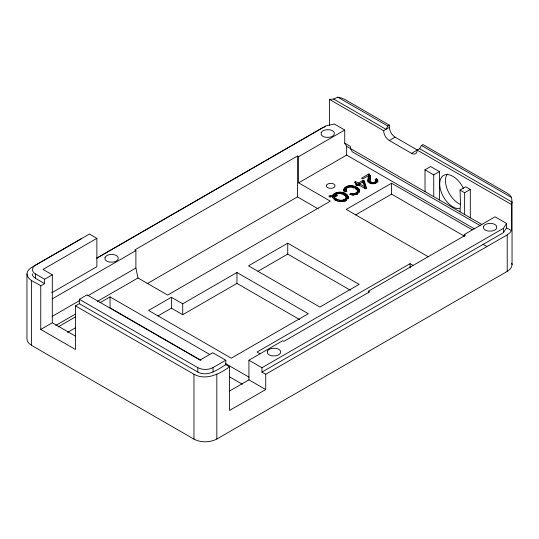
<?xml version="1.0" encoding="UTF-8"?>
<svg xmlns="http://www.w3.org/2000/svg" width="539" height="539" viewBox="0 0 539 539"><rect width="100%" height="100%" fill="white"/><g stroke="black" fill="none" stroke-linecap="round" stroke-linejoin="round"><path stroke-width="0.81" d="M96.872 238.353L43.019 269.446L52.31 274.809L44.629 279.242L44.622 283.608L35.426 278.299L35.433 273.933C31.43 272.276 31.633 266.731 35.567 265.134L89.407 234.047L96.872 238.353L96.879 266.697L51.751 292.751M79.348 303.673L197.813 372.038C207.609 377.381 217.796 369.552 225.794 364.627L225.794 360.247L212.77 352.735L200.03 360.086L87.042 294.853L79.348 299.293L79.348 303.673L75.5 305.889L75.5 349.494L40.755 329.437L40.775 285.825L44.622 283.608M40.755 329.437L52.296 322.773L52.31 274.809M197.813 372.038L197.813 367.665L79.348 299.293M213.053 371.957L213.053 367.585L225.794 360.247M257.938 271.285L287.738 254.078L287.738 243.177L359.115 284.383L319.87 307.048L248.486 265.835L287.738 243.177M147.107 283.703L297.447 196.903L297.447 156.02L298.579 156.681L344.731 130.034L344.731 143.111L346.651 146.365L481.853 224.46M330.562 197.133L330.562 195.677L332.57 195.455C336.127 190.119 348.255 191.291 348.389 198.467M332.327 197.847L332.327 196.398L329.396 196.89L328.803 196.048L330.562 195.677M332.57 195.455L332.57 197.638L335.393 195.259L335.393 193.077M332.9 197.099L332.9 194.916M333.351 196.587L333.351 194.404M333.924 196.108L333.924 193.925M334.288 196.209L334.793 199.814L334.288 196.209L337.454 195.61L336.74 194.788L334.645 195.259C338.148 191.23 348.127 193.723 346.355 199.989L346.281 198.729M334.382 199.107L334.382 196.924M334.645 196.715L334.611 193.481M335.514 200.508L335.514 198.332L334.793 197.631M335.736 196.526L335.736 195.071M336.235 194.202L336.235 192.753M336.552 200.474L336.552 199.019L335.514 198.332M336.74 196.236L336.74 194.788M337.131 193.952L337.131 192.497M337.933 201.141L337.933 199.686L336.552 199.019M338.081 193.77L338.081 192.315M339.065 193.669L339.065 192.214M339.375 201.573L339.375 200.117L337.933 199.686M340.048 193.649L340.048 192.194M340.837 201.761L340.837 200.313L339.375 200.117M341.039 193.71L341.039 192.261M342.029 194.586L342.029 192.403M342.285 201.701L342.285 200.245L345.553 198.925L346.442 197.193M343.006 194.087L343.006 192.632M343.646 201.404L343.646 199.949M343.794 191.345C343.579 183.907 355.309 184.527 358.88 188.94C361.554 193.784 353.099 196.014 349.663 194.343L350.774 193.306C353.126 194.202 357.593 193.602 357.62 190.496C356.481 185.685 343.336 185.409 346.772 191.19L344.926 191.823L343.97 190.523L343.821 189.263M343.936 195.111L343.936 192.928M344.037 188.657L344.037 190.833L345.809 189.196M344.441 190.26L344.441 188.077M344.832 201.606L344.832 199.423M344.825 195.482L344.825 193.299M345.034 189.708L345.034 187.532M345.553 201.108L345.553 198.925M345.674 193.744L345.674 195.92L348.275 198.621L348.275 196.439M345.849 197.362L345.849 195.906M345.816 191.931L345.809 187.013M345.977 191.675L345.95 188.852M346.058 200.569L346.058 198.392M346.233 188.434L345.809 191.473M346.442 196.412L346.442 194.229M346.718 188.724L346.718 186.541M347.082 196.93L347.082 194.747M347.608 197.469L347.608 195.293M347.628 187.626L347.628 186.177M348.005 198.042L348.005 195.859M348.551 187.363L348.551 185.908M349.474 187.195L349.474 185.746M350.411 187.127L350.411 185.672M350.774 194.761L350.774 193.306M351.367 187.141L351.367 185.685M352.297 195.091L352.297 193.642M352.331 187.242L352.331 185.793M353.005 195.152L353.005 193.696M353.314 188.158L353.314 185.982M353.672 195.131L353.672 193.683M354.918 194.896L354.918 193.44M355.201 186.555L355.201 188.738L358.354 190.577L359.506 192.241L359.506 190.065M355.639 183.738L355.639 181.562L358.307 183.098L363.138 180.309L364.391 181.03L366.527 188.138L365.408 188.778L358.192 184.614L356.683 185.483L355.43 184.756L356.939 183.887L356.939 185.342M356.077 194.384L356.077 192.928M356.892 189.546L356.892 187.363M357.101 192.16L357.101 194.343L357.62 192.679L357.168 189.681M357.424 193.939L357.424 191.756M357.606 193.514L357.62 190.496M357.694 190.051L357.694 187.875M358.354 190.577L358.354 188.401M356.306 184.122L358.307 185.281L358.307 183.098M358.88 191.123L358.88 188.94M359.264 191.682L359.264 189.499M359.56 186.002L359.56 183.819L363.043 181.811L364.58 186.723L364.58 188.178M363.043 183.26L363.043 181.811M363.138 180.309L363.138 182.492L364.391 183.213L366.055 188.738M364.391 183.213L364.391 181.03M368.103 182.074L368.265 175.788L362.801 178.941L361.487 178.18L368.851 173.929C372.051 176.165 368.528 180.794 370.394 183.678L369.936 179.602M368.103 181.825L368.252 178.268M368.427 176.549L368.252 180.45M368.851 173.929L368.851 176.112L370.024 177.392L370.253 179.015L370.226 175.943M369.303 176.408L369.303 174.225M369.639 176.752L369.639 174.569M370.024 177.392L370.024 175.215M370.118 179.406L370.118 177.951M371.034 183.503L371.034 182.047L370.394 181.495M371.93 183.853L371.93 182.398L371.034 182.047M372.988 183.961L372.988 182.505C374.693 182.822 377.495 180.578 375.009 179.406L376.559 178.678C381.464 183.57 366.978 186.191 368.103 179.642M374.073 183.812L374.073 182.364M375.063 183.408L375.063 181.953M375.798 181.353L375.798 183.536L375.979 180.363M376.047 182.155L376.047 180.7M376.559 178.678L376.559 180.855L377.596 181.859L377.596 179.676M377.172 181.353L377.172 179.177M377.866 182.142L377.832 180.181M410.064 267.883L410.064 263.692L412.921 265.336M433.74 196.688L433.74 174.879L439.406 171.611L430.648 166.551L424.981 169.825L425.055 191.668M464.638 214.522L464.638 192.719L470.304 189.445L470.304 217.79M348.389 197.018C346.388 203.58 334.153 202.651 332.327 196.398M329.444 125.567L329.444 99.398L383.64 130.687A8.011 4.629 60 0 0 389.299 140.504L411.587 153.366L419.638 148.717L421.471 145.476L423.021 144.587L507.415 193.312L509.955 195.233L511.538 197.476L512.05 202.071L512.05 264.757L511.464 267.176L509.813 269.433L507.212 271.38L216.833 439.029C209.819 442.654 201.007 442.762 193.966 439.15L31.585 345.384L29.045 343.464L27.469 341.221L26.95 338.809L26.95 273.94L27.536 271.521L29.187 269.264L31.788 267.317L81.793 238.487M225.794 364.627L229.574 366.776L229.58 410.415L265.727 389.542L265.727 374.261L507.212 234.863L509.813 232.915L511.464 230.652L511.464 204.49L512.05 202.071L419.638 148.717M417.354 150.037L395.074 137.169A8.011 4.629 60 0 1 389.407 127.359L389.407 125.176L387.858 126.072L386.025 129.313L333.634 99.061L329.444 99.398M265.727 389.542L248.924 379.84L248.924 360.214L261.954 367.733L503.433 228.32L506.566 223.469L495.038 216.813L464.274 234.573L464.274 236.21M265.727 374.261L261.954 372.085L503.433 232.68L506.566 227.829L506.566 223.469M96.697 258.188L325.933 125.843L334.335 124.031L344.731 130.034M97.074 257.999L322.154 128.019L325.529 126.517M297.447 156.02L134.757 249.948L135.895 250.601L135.895 268.045L137.971 277.969L167.616 295.082L330.299 201.155L298.579 182.842L298.579 156.681M52.229 298.909L135.895 250.601M52.229 316.353L79.145 300.809M87.877 295.77L135.895 268.045M383.64 130.687L389.407 127.359M298.579 182.842L346.651 155.084L474.455 228.873M55.76 325.435L75.399 314.089M97.229 301.49L137.971 277.969M58.165 326.877L75.46 316.892M99.958 302.75L110.05 296.922L209.759 354.487M389.299 140.504L395.074 137.169M67.53 332.374L75.46 327.793M355.639 181.562L354.271 182.35L356.939 183.887M358.307 185.281L359.688 184.479M171.389 297.265L148.569 310.444L231.278 358.192L308.328 313.705L236.951 272.498L182.721 303.807L171.389 297.265L171.389 308.167L182.721 314.709L236.951 283.399L299.59 319.56M157.839 315.989L171.389 308.167M472.09 229.722L391.563 183.233L346.24 209.401L428.33 256.793M355.592 214.899L391.563 194.134L464.322 236.136M460.036 211.867L460.481 202.529L460.03 190.058L465.696 186.79L470.304 189.445M75.5 305.889L193.966 374.255C205.999 380.871 219.636 373.978 229.574 366.776M410.064 263.692L257.036 352.041L259.899 353.692M248.924 360.214L282.719 340.702L283.851 341.355L369.619 291.842L368.487 291.188L368.487 292.832M368.487 291.188L465.406 235.226L464.274 234.573M229.398 391.112L248.924 379.84M333.634 99.061L337.812 97.175L341.699 98.091L345.027 99.553L389.407 125.176M213.053 367.585C208.377 369.997 202.502 370.071 197.813 367.665M340.837 200.313L342.285 200.245M371.93 182.398L372.988 182.505M337.812 97.175L387.858 126.072M421.471 145.476L511.538 197.476M511.464 204.49L417.247 150.098A8.011 4.629 60 0 1 411.587 153.366M424.981 169.825L433.74 174.879M460.03 190.058L464.638 192.719M506.566 227.829L511.464 230.652M344.731 143.111L350.397 146.386L350.397 148.562L352.317 151.816L480.087 225.585M483.052 244.349L486.825 246.532M359.56 183.819L364.58 186.723M297.447 196.903L318.158 208.862M287.738 254.078L350.377 290.238M225.767 363.731L249.058 377.179M200.959 360.308L110.05 307.823L110.05 296.922M229.324 376.687L242.415 384.246M35.433 273.933L44.629 279.242M26.95 273.94C27.738 280.799 36.18 282.281 40.775 285.825M52.296 322.773L75.46 336.147M35.426 278.299L33.735 277.019L32.684 275.523L32.34 273.913M511.706 263.147L512.05 264.757M369.936 181.784L370.024 182.91M507.212 234.863L507.212 271.38M503.433 228.32L503.433 232.68M439.406 171.611L439.406 199.956M391.563 183.233L391.563 194.134M346.651 146.365L346.651 155.084M261.954 367.733L261.954 372.085M236.951 272.498L236.951 283.399M216.833 374.14L216.833 439.029M193.966 374.255L193.966 439.15M182.721 303.807L182.721 314.709M31.579 280.516L31.585 345.384M459.545 208.667A18.697 10.793 60 0 1 441.778 193.393A18.697 10.793 60 0 1 445.342 174.744A18.697 10.793 60 0 1 463.419 188.387M460.771 204.564A18.697 10.793 60 0 1 447.808 190.651A18.697 10.793 60 0 1 447.255 174.057M105.078 257.352L105.044 259.367A6.576 3.793 0 0 0 109.767 262.089L113.257 262.069A6.906 3.989 0 0 0 118.061 259.293L118.095 257.285A6.576 3.793 0 0 0 113.372 254.556L109.889 254.576A6.906 3.989 0 0 0 105.078 257.352M267.472 351.105L267.438 353.119A6.576 3.793 0 0 0 272.161 355.848L275.651 355.828A6.906 3.989 0 0 0 280.455 353.052L280.489 351.037A6.576 3.793 0 0 0 275.766 348.315L272.283 348.329A6.906 3.989 0 0 0 267.472 351.105M321.224 132.56L321.19 134.575A6.576 3.793 0 0 0 325.913 137.297L329.403 137.277A6.906 3.989 0 0 0 334.207 134.507L334.241 132.493A6.576 3.793 0 0 0 329.518 129.764L326.034 129.784A6.906 3.989 0 0 0 321.224 132.56M326.58 185.241L326.56 186.528A4.211 2.432 0 0 0 329.578 188.273L331.815 188.266A4.42 2.554 0 0 0 334.887 186.487L334.908 185.2A4.211 2.432 0 0 0 331.889 183.455L329.659 183.462A4.42 2.554 0 0 0 326.58 185.241M483.618 226.319L483.584 228.327A6.576 3.793 0 0 0 488.307 231.056L491.797 231.036A6.906 3.989 0 0 0 496.601 228.26L496.635 226.245A6.576 3.793 0 0 0 491.912 223.523L488.428 223.544A6.906 3.989 0 0 0 483.618 226.319"/></g></svg>
